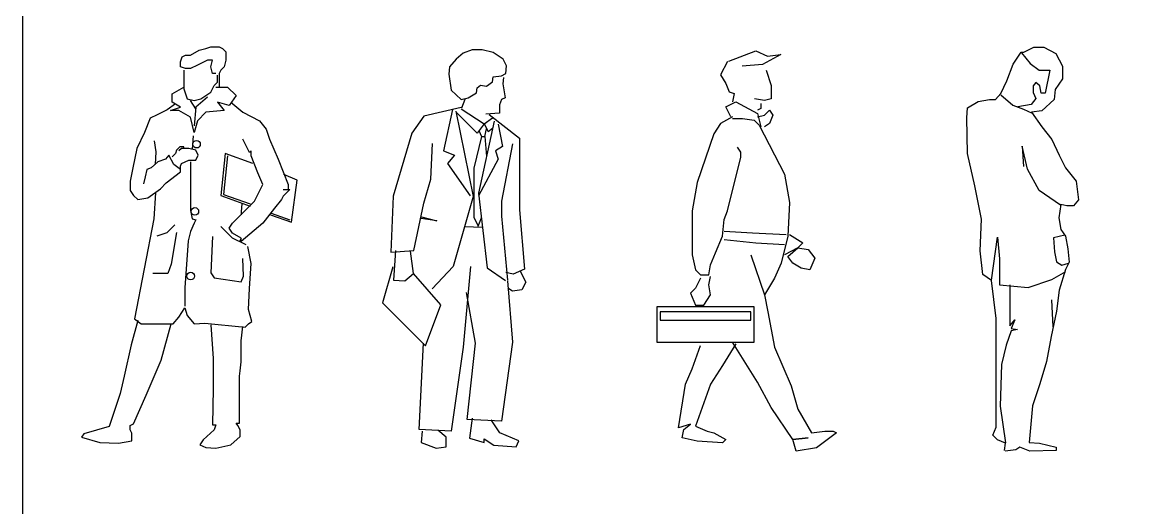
# Model space of a CAD drawing. Extents: x -3257 to 6743, y 13293 to 23293.
# Drawn here: x -3257 to 1428, y 17139 to 19147 of the extents above; entities that cross this region are included whole.
import ezdxf

# ---------------------------------------------------------------- set-up
doc = ezdxf.new("R2010")
doc.units = 0
doc.header["$LTSCALE"] = 1270
doc.header["$MEASUREMENT"] = 0
doc.layers.get('0').update_dxf_attribs({"linetype": 'CONTINUOUS'})

msp = doc.modelspace()

# ---------------------------------------------------------------- linework, layer by layer
at = {"linetype": 'Continuous'}
for p, q in [((-2560.8, 19012.7), (-2526, 19033.5)), ((-2526, 19033.5), (-2498.2, 19040.5)), ((-2498.2, 19040.5), (-2477.3, 19047.5)), ((-2477.3, 19047.5), (-2442.5, 19047.5)), ((-2442.5, 19047.5), (-2428.6, 19040.5)), ((-2428.6, 19040.5), (-2414.7, 19026.6)), ((-2414.7, 19026.6), (-2414.7, 18991.8)), ((-1394.2, 19034.5), (-1432.4, 19020.5)), ((-1352.4, 19034.5), (-1394.2, 19034.5)), ((-1307.2, 19024), (-1352.4, 19034.5)), ((-1265.4, 18996.2), (-1307.2, 19024)), ((-330.9, 18988.2), (-219.6, 19029.9)), ((-219.6, 19029.9), (-170.9, 19009)), ((847.7, 18975.1), (880.6, 19024.4)), ((880.6, 19024.4), (891.6, 19024.4)), ((881.1, 19022.1), (917.1, 18978.3)), ((891.6, 19024.4), (933.1, 19046.3)), ((933.1, 19046.3), (974.6, 19046.3)), ((974.6, 19046.3), (1023.9, 19018.9)), ((-2602.6, 18984.8), (-2595.6, 19005.7)), ((-2602.6, 18963.9), (-2602.6, 18984.8)), ((-2595.6, 19005.7), (-2581.7, 19012.7)), ((-2581.7, 19012.7), (-2560.8, 19012.7)), ((-2491.2, 18991.8), (-2533, 18970.9)), ((-2470.4, 18991.8), (-2491.2, 18991.8)), ((-2477.3, 18963.9), (-2470.4, 18991.8)), ((-2414.7, 18991.8), (-2421.6, 18963.9)), ((-1460.3, 18996.2), (-1488.1, 18964.9)), ((-1432.4, 19020.5), (-1460.3, 18996.2)), ((-1251.5, 18968.3), (-1265.4, 18996.2)), ((-337, 18986.4), (-364.9, 18930.7)), ((-115.2, 19016), (-191.7, 18974.2)), ((-170.9, 19009), (-115.2, 19016)), ((820.3, 18906.2), (847.7, 18975.1)), ((917.1, 18978.3), (955.4, 18950.9)), ((1023.9, 19018.9), (1051.3, 18966.4)), ((-2581.7, 18957), (-2602.6, 18963.9)), ((-2588.7, 18950), (-2588.7, 18922.2)), ((-2560.8, 18957), (-2581.7, 18957)), ((-2533, 18970.9), (-2560.8, 18957)), ((-2470.4, 18936.1), (-2477.3, 18963.9)), ((-2456.4, 18936.1), (-2470.4, 18936.1)), ((-2449.5, 18901.3), (-2449.5, 18929.1)), ((-2435.6, 18950), (-2442.5, 18936.1)), ((-2442.5, 18936.1), (-2442.5, 18915.2)), ((-2421.6, 18963.9), (-2435.6, 18950)), ((-1488.1, 18964.9), (-1491.6, 18933.5)), ((-1491.6, 18933.5), (-1481.2, 18867.4)), ((-1272.4, 18926.6), (-1255, 18937)), ((-1255, 18937), (-1251.5, 18968.3)), ((-364.9, 18930.7), (-344, 18895.9)), ((-191.7, 18974.2), (-275.3, 18967.3)), ((-176.1, 18949.9), (-155.2, 18887.2)), ((955.4, 18950.9), (999.3, 18950.9)), ((999.3, 18950.9), (979.7, 18854.6)), ((1051.3, 18966.4), (1051.3, 18914)), ((-2588.7, 18922.2), (-2588.7, 18873.5)), ((-2477.3, 18859.5), (-2463.4, 18887.4)), ((-2463.4, 18887.4), (-2449.5, 18901.3)), ((-2442.5, 18915.2), (-2442.5, 18880.4)), ((-1373.3, 18877.9), (-1359.4, 18888.3)), ((-1359.4, 18888.3), (-1335, 18884.8)), ((-1335, 18884.8), (-1310.6, 18902.2)), ((-1310.6, 18902.2), (-1307.2, 18923.1)), ((-1307.2, 18923.1), (-1272.4, 18926.6)), ((-1264.5, 18920.5), (-1267.2, 18893.4)), ((-1267.2, 18893.4), (-1258.3, 18836.4)), ((-344, 18895.9), (-330.1, 18861.1)), ((-155.2, 18887.2), (-155.2, 18831.6)), ((795.4, 18853.7), (820.3, 18906.2)), ((941.3, 18899.2), (930.4, 18885.1)), ((930.4, 18885.1), (930.4, 18857.7)), ((957.8, 18885.1), (941.3, 18899.2)), ((963.3, 18854.6), (957.8, 18885.1)), ((1051.3, 18914), (1020.8, 18870.1)), ((-2637.4, 18852.6), (-2588.7, 18880.4)), ((-2637.4, 18817.8), (-2637.4, 18852.6)), ((-2588.7, 18873.5), (-2574.8, 18831.7)), ((-2491.2, 18838.7), (-2540, 18796.9)), ((-2519.1, 18831.7), (-2477.3, 18859.5)), ((-2456.4, 18880.4), (-2407.7, 18880.4)), ((-2407.7, 18880.4), (-2372.9, 18845.6)), ((-2372.9, 18845.6), (-2400.8, 18803.9)), ((-1481.2, 18867.4), (-1439.4, 18829.1)), ((-1439.4, 18829.1), (-1411.6, 18836.1)), ((-1411.6, 18836.1), (-1376.8, 18857)), ((-1376.8, 18857), (-1373.3, 18877.9)), ((-1258.3, 18836.4), (-1273.5, 18829.2)), ((-330.1, 18861.1), (-309.2, 18854.2)), ((-309.2, 18854.2), (-316.1, 18819.4)), ((773.5, 18828.6), (795.4, 18853.7)), ((796.6, 18848.8), (845.7, 18805)), ((930.4, 18857.7), (941.3, 18832.6)), ((979.7, 18854.6), (963.3, 18854.6)), ((1020.8, 18870.1), (1017.6, 18828.6)), ((-2623.5, 18810.8), (-2658.3, 18786.5)), ((-2644.4, 18783), (-2602.6, 18796.9)), ((-2602.6, 18796.9), (-2637.4, 18817.8)), ((-2574.8, 18831.7), (-2546.9, 18824.7)), ((-2540, 18789.9), (-2560.8, 18824.7)), ((-2546.9, 18824.7), (-2519.1, 18831.7)), ((-2540, 18796.9), (-2546.9, 18720.3)), ((-2400.8, 18803.9), (-2449.5, 18817.8)), ((-2449.5, 18817.8), (-2421.6, 18783)), ((-2393.8, 18817.8), (-2345.1, 18776)), ((-1439.4, 18795.2), (-1594.9, 18760)), ((-1476, 18788.1), (-1513.5, 18615.9)), ((-1439.4, 18790.9), (-1345.4, 18728.2)), ((-1424.6, 18829.2), (-1438.1, 18793)), ((-1273.5, 18829.2), (-1280.8, 18806.6)), ((-1280.8, 18806.6), (-1280.8, 18772.2)), ((-344, 18798.5), (-302.2, 18819.4)), ((-323.1, 18756.7), (-344, 18798.5)), ((-302.2, 18819.4), (-211.7, 18770.7)), ((-183, 18824.6), (-224.8, 18831.6)), ((-197.8, 18791.5), (-211.7, 18784.6)), ((-197.8, 18812.4), (-197.8, 18791.5)), ((-155.2, 18831.6), (-183, 18824.6)), ((654.5, 18753.5), (657.6, 18795)), ((657.6, 18795), (701.5, 18820)), ((701.5, 18820), (748.5, 18828.6)), ((748.5, 18828.6), (773.5, 18828.6)), ((845.7, 18805), (889.6, 18788.5)), ((921.8, 18807.6), (867, 18799)), ((889.6, 18788.5), (925.6, 18772.1)), ((941.3, 18832.6), (921.8, 18807.6)), ((1017.6, 18828.6), (965.2, 18781.7)), ((-2727.9, 18751.7), (-2752.2, 18692.5)), ((-2700, 18765.6), (-2727.9, 18751.7)), ((-2658.3, 18786.5), (-2700, 18765.6)), ((-2609.6, 18783), (-2644.4, 18783)), ((-2560.8, 18755.1), (-2609.6, 18783)), ((-2546.9, 18692.5), (-2560.8, 18755.1)), ((-2533, 18741.2), (-2546.9, 18692.5)), ((-2498.2, 18776), (-2533, 18741.2)), ((-2421.6, 18783), (-2498.2, 18776)), ((-2345.1, 18776), (-2275.5, 18741.2)), ((-2275.5, 18741.2), (-2247.6, 18706.4)), ((-1594.9, 18760), (-1643.8, 18689.4)), ((-1462, 18780.4), (-1390.6, 18426.8)), ((-1373.3, 18689.9), (-1460.3, 18776.9)), ((-1345.4, 18728.2), (-1310.6, 18752.6)), ((-1280.8, 18772.2), (-1337.8, 18767.7)), ((-1324.6, 18766.5), (-1198.9, 18668.9)), ((-316.1, 18756.7), (-364.9, 18728.9)), ((-316.1, 18749.8), (-274.4, 18749.8)), ((-274.4, 18749.8), (-225.7, 18742.8)), ((-225.7, 18742.8), (-204.8, 18721.9)), ((-211.7, 18770.7), (-197.8, 18715)), ((-211.7, 18756.7), (-183.9, 18763.7)), ((-183.9, 18763.7), (-163, 18784.6)), ((-163, 18784.6), (-149.1, 18763.7)), ((-149.1, 18763.7), (-163, 18728.9)), ((657.6, 18605.5), (654.5, 18753.5)), ((965.2, 18781.7), (923.7, 18776.2)), ((923.7, 18776.2), (965.2, 18715.9)), ((-2247.6, 18706.4), (-2233.7, 18664.7)), ((-1345.4, 18728.2), (-1373.3, 18689.9)), ((-1303.7, 18738.7), (-1367.9, 18441.1)), ((-1366.3, 18700.4), (-1355.9, 18676)), ((-1345.4, 18728.2), (-1328, 18696.9)), ((-1342, 18676), (-1335, 18707.3)), ((-1328, 18696.9), (-1310.6, 18710.8)), ((-1286.5, 18726.9), (-1268.4, 18633.8)), ((-364.9, 18728.9), (-392.7, 18687.1)), ((-204.8, 18721.9), (-100.4, 18520.1)), ((-163, 18728.9), (-183.9, 18715)), ((965.2, 18715.9), (1006.7, 18663.4)), ((-2752.2, 18692.5), (-2783.6, 18626.4)), ((-2703.5, 18612.5), (-2710.5, 18657.7)), ((-2550.4, 18678.6), (-2553.9, 18622.9)), ((-2317.2, 18609), (-2345.1, 18664.7)), ((-2233.7, 18664.7), (-2198.9, 18581.1)), ((-1643.8, 18689.4), (-1721.5, 18428.1)), ((-1566, 18498.6), (-1558.8, 18647)), ((-1355.9, 18676), (-1387.2, 18543.8)), ((-1355.9, 18676), (-1342, 18676)), ((-1342, 18676), (-1335, 18592.5)), ((-1198.9, 18668.9), (-1198.9, 18372.3)), ((-392.7, 18687.1), (-462.3, 18485.3)), ((1006.7, 18663.4), (1037.2, 18597.7)), ((-2783.6, 18626.4), (-2801, 18546.3)), ((-2707, 18560.3), (-2703.5, 18612.5)), ((-2623.5, 18605.5), (-2637.4, 18591.6)), ((-2620, 18619.4), (-2623.5, 18605.5)), ((-2606.1, 18633.3), (-2620, 18619.4)), ((-2599.1, 18626.4), (-2609.6, 18615.9)), ((-2588.7, 18633.3), (-2606.1, 18633.3)), ((-2567.8, 18626.4), (-2599.1, 18626.4)), ((-2588.7, 18626.4), (-2588.7, 18633.3)), ((-2540, 18619.4), (-2567.8, 18626.4)), ((-2529.5, 18598.5), (-2540, 18619.4)), ((-2418.2, 18605.5), (-2435.6, 18431.5)), ((-2303.3, 18563.7), (-2418.2, 18605.5)), ((-2310.3, 18615.9), (-2317.2, 18609)), ((-2310.3, 18595.1), (-2310.3, 18615.9)), ((-1513.5, 18615.9), (-1467.4, 18598.7)), ((-1268.4, 18633.8), (-1297.4, 18615.7)), ((-1297.4, 18615.7), (-1286.5, 18581.4)), ((-1227.1, 18644.7), (-1272.4, 18408.1)), ((-281.3, 18610.6), (-295.3, 18631.5)), ((-281.3, 18589.7), (-281.3, 18610.6)), ((688.2, 18470.8), (657.6, 18605.5)), ((906, 18539.8), (884.1, 18636.1)), ((884.1, 18636.1), (889.6, 18550.8)), ((-2696.6, 18570.7), (-2724.4, 18546.3)), ((-2665.2, 18581.1), (-2696.6, 18570.7)), ((-2651.3, 18598.5), (-2665.2, 18581.1)), ((-2630.4, 18560.3), (-2651.3, 18598.5)), ((-2602.6, 18539.4), (-2630.4, 18560.3)), ((-2602.6, 18553.3), (-2599.1, 18563.7)), ((-2602.6, 18528.9), (-2602.6, 18553.3)), ((-2599.1, 18563.7), (-2567.8, 18577.7)), ((-2567.8, 18577.7), (-2540, 18577.7)), ((-2560.8, 18570.7), (-2560.8, 18421.1)), ((-2540, 18577.7), (-2529.5, 18598.5)), ((-2407.7, 18595.1), (-2425.1, 18435)), ((-2282.4, 18525.5), (-2310.3, 18595.1)), ((-2198.9, 18581.1), (-2157.2, 18476.7)), ((-1467.4, 18598.7), (-1496.4, 18563.4)), ((-1496.4, 18563.4), (-1403.3, 18429.5)), ((-1286.5, 18581.4), (-1367.9, 18429.4)), ((-337, 18367), (-281.3, 18589.7)), ((1037.2, 18597.7), (1064.6, 18545.2)), ((-2801, 18546.3), (-2811.4, 18490.7)), ((-2748.8, 18508.1), (-2755.7, 18480.2)), ((-2741.8, 18539.4), (-2748.8, 18508.1)), ((-2724.4, 18546.3), (-2741.8, 18539.4)), ((-2661.8, 18483.7), (-2602.6, 18528.9)), ((-2261.6, 18476.7), (-2282.4, 18525.5)), ((-2118.9, 18494.1), (-2174.6, 18518.5)), ((-1387.2, 18543.8), (-1387.2, 18341.9)), ((-100.4, 18520.1), (-79.5, 18401.8)), ((955.4, 18452.1), (906, 18539.8)), ((1064.6, 18545.2), (1108.5, 18490.4)), ((-2811.4, 18490.7), (-2811.4, 18452.4)), ((-2686.1, 18459.3), (-2661.8, 18483.7)), ((-2296.4, 18407.1), (-2261.6, 18476.7)), ((-2157.2, 18476.7), (-2157.2, 18455.9)), ((-2143.2, 18320.1), (-2118.9, 18494.1)), ((-1594.9, 18400), (-1566, 18498.6)), ((-462.3, 18485.3), (-483.2, 18367)), ((715.6, 18333.8), (688.2, 18470.8)), ((1108.5, 18490.4), (1117.1, 18413.6)), ((-2811.4, 18452.4), (-2797.5, 18431.5)), ((-2797.5, 18431.5), (-2780.1, 18414.1)), ((-2780.1, 18414.1), (-2738.3, 18421.1)), ((-2738.3, 18421.1), (-2686.1, 18459.3)), ((-2707, 18441.9), (-2714, 18334.1)), ((-2560.8, 18421.1), (-2560.8, 18368.9)), ((-2435.6, 18431.5), (-2313.8, 18386.3)), ((-2425.1, 18435), (-2313.8, 18396.7)), ((-2185, 18414.1), (-2212.8, 18379.3)), ((-2178, 18428), (-2185, 18414.1)), ((-2178, 18455.9), (-2150.2, 18455.9)), ((-2150.2, 18455.9), (-2178, 18428)), ((-1721.5, 18428.1), (-1731.9, 18196.6)), ((-1390.6, 18426.8), (-1472.8, 18137.4)), ((-1367.9, 18441.1), (-1332.6, 18131.8)), ((1043.1, 18391.8), (955.4, 18452.1)), ((1117.1, 18413.6), (1097.5, 18388.6)), ((-2560.8, 18368.9), (-2553.9, 18334.1)), ((-2386.8, 18316.7), (-2317.2, 18386.3)), ((-2348.6, 18396.7), (-2352, 18365.4)), ((-2317.2, 18386.3), (-2296.4, 18407.1)), ((-2212.8, 18379.3), (-2261.6, 18316.7)), ((-1636.5, 18202.8), (-1594.9, 18400)), ((-1272.4, 18408.1), (-1272.4, 18345.4)), ((-1198.9, 18372.3), (-1178, 18125.4)), ((-483.2, 18367), (-483.2, 18186)), ((-350.9, 18332.2), (-337, 18367)), ((-79.5, 18401.8), (-86.5, 18262.6)), ((1045.1, 18394.1), (1036.4, 18339.3)), ((1070.1, 18388.6), (1045.1, 18394.1)), ((1097.5, 18388.6), (1070.1, 18388.6)), ((-2714, 18334.1), (-2794, 17919.9)), ((-2553.9, 18334.1), (-2540, 18330.6)), ((-2540, 18330.6), (-2546.9, 18316.7)), ((-2352, 18365.4), (-2352, 18351.5)), ((-2230.2, 18351.5), (-2143.2, 18320.1)), ((-2226.8, 18358.4), (-2150.2, 18330.6)), ((-1541.4, 18325.7), (-1605.6, 18335.6)), ((-1603.8, 18342.8), (-1541.4, 18325.7)), ((-1387.2, 18341.9), (-1369.8, 18303.7)), ((-1369.8, 18303.7), (-1355.9, 18338.5)), ((-1272.4, 18345.4), (-1248, 18080.9)), ((-357.9, 18262.6), (-350.9, 18332.2)), ((710.1, 18202.2), (715.6, 18333.8)), ((1036.4, 18339.3), (1045.1, 18289.9)), ((-2700, 18264.5), (-2658.3, 18278.4)), ((-2658.3, 18278.4), (-2627, 18309.7)), ((-2620, 18278.4), (-2640.9, 18146.1)), ((-2560.8, 18281.9), (-2571.3, 18243.6)), ((-2546.9, 18316.7), (-2560.8, 18281.9)), ((-2386.8, 18254), (-2435.6, 18302.7)), ((-2400.8, 18295.8), (-2386.8, 18316.7)), ((-2386.8, 18274.9), (-2400.8, 18295.8)), ((-2352, 18254), (-2386.8, 18274.9)), ((-2261.6, 18316.7), (-2352, 18240.1)), ((-1426.3, 18302.8), (-1352.2, 18300.1)), ((-350.9, 18283.5), (-232.6, 18276.5)), ((-232.6, 18276.5), (-93.4, 18269.5)), ((1045.1, 18289.9), (1064.6, 18262.5)), ((-2571.3, 18243.6), (-2585.2, 18048.7)), ((-2470.4, 18261), (-2477.3, 18111.3)), ((-2331.2, 18226.2), (-2386.8, 18254)), ((-2352, 18254), (-2359, 18240.1)), ((-2352, 18240.1), (-2352, 18254)), ((-385.7, 18193), (-357.9, 18262.6)), ((-350.9, 18248.7), (-218.7, 18234.7)), ((-218.7, 18234.7), (-100.4, 18227.8)), ((-86.5, 18262.6), (-114.3, 18151.2)), ((-79.5, 18269.5), (-23.8, 18234.7)), ((-23.8, 18234.7), (-44.7, 18213.9)), ((757.1, 18080.7), (782.1, 18259.2)), ((782.1, 18259.2), (790.8, 18168.4)), ((1061.6, 18266.9), (1014.6, 18255.9)), ((1014.6, 18255.9), (1017.7, 18198)), ((1064.6, 18262.5), (1073.2, 18210.1)), ((-2310.3, 18149.6), (-2324.2, 18219.2)), ((-1731.9, 18196.6), (-1636.5, 18202.8)), ((-1711.7, 18202.7), (-1719.8, 18079.8)), ((-1637.6, 18107.8), (-1650.3, 18201)), ((-483.2, 18186), (-469.3, 18123.4)), ((-406.6, 18144.3), (-385.7, 18193)), ((-239.6, 18186), (-183.9, 18019)), ((-44.7, 18213.9), (-100.4, 18186)), ((-86.5, 18179.1), (-44.7, 18213.9)), ((-65.6, 18151.2), (-86.5, 18179.1)), ((-44.7, 18213.9), (-2.9, 18206.9)), ((-2.9, 18206.9), (24.9, 18172.1)), ((721.1, 18103.6), (710.1, 18202.2)), ((1017.7, 18198), (1026.3, 18156.5)), ((1073.2, 18210.1), (1078.7, 18155.3)), ((-2640.9, 18146.1), (-2654.8, 18107.9)), ((-2341.6, 18097.4), (-2345.1, 18170.5)), ((-2317.2, 18045.2), (-2310.3, 18149.6)), ((-1723, 18135.7), (-1766.3, 17986.5)), ((-1472.8, 18137.4), (-1560.6, 18044.3)), ((-1401.1, 18136.6), (-1432.4, 17802.5)), ((-1332.6, 18131.8), (-1256.7, 18079.4)), ((-413.6, 18102.5), (-406.6, 18144.3)), ((-114.3, 18151.2), (-142.1, 18088.6)), ((-30.8, 18130.3), (-65.6, 18151.2)), ((24.9, 18172.1), (4, 18123.4)), ((790.8, 18168.4), (790.8, 18061.1)), ((1026.3, 18156.5), (1048.3, 18142.4)), ((1048.3, 18142.4), (1075.7, 18151)), ((1078.7, 18155.3), (1064.6, 18124.7)), ((-2654.8, 18107.9), (-2717.4, 18107.9)), ((-2477.3, 18111.3), (-2463.4, 18090.5)), ((-2463.4, 18090.5), (-2352, 18073.1)), ((-2352, 18073.1), (-2341.6, 18097.4)), ((-1672.8, 18077.1), (-1637.6, 18107.8)), ((-1524, 17978.4), (-1638, 18107.7)), ((-1225.1, 18105.5), (-1255, 18111.8)), ((-1178, 18125.4), (-1225.1, 18105.5)), ((-1195.8, 18117.5), (-1172.3, 18072.3)), ((-469.3, 18123.4), (-448.4, 18102.5)), ((-448.4, 18088.6), (-469.3, 18046.8)), ((-448.4, 18102.5), (-413.6, 18102.5)), ((-413.6, 18060.7), (-406.6, 18095.5)), ((-142.1, 18088.6), (-183.9, 18019)), ((4, 18123.4), (-30.8, 18130.3)), ((757.1, 18078.5), (721.1, 18103.6)), ((1007.5, 18083), (1065.4, 18115.9)), ((1064.6, 18124.7), (1037.2, 18039.4)), ((-2585.2, 18048.7), (-2585.2, 17972.1)), ((-2320.7, 17958.2), (-2317.2, 18045.2)), ((-1719.8, 18079.8), (-1672.8, 18077.1)), ((-1248, 18077.5), (-1227.1, 17823.4)), ((-1227.4, 18035.3), (-1247.3, 18047)), ((-1188.6, 18040.7), (-1227.4, 18035.3)), ((-1172.3, 18072.3), (-1188.6, 18040.7)), ((-469.3, 18046.8), (-490.1, 18025.9)), ((-406.6, 18019), (-413.6, 18060.7)), ((776.7, 17921.9), (757.1, 18078.5)), ((790.8, 18061.1), (908.8, 18050.2)), ((832.7, 18060.5), (832.7, 17890.6)), ((908.8, 18050.2), (1007.5, 18083)), ((1037.2, 18039.4), (1026.3, 17951.7)), ((-1380.2, 17819.9), (-1418.5, 18028.7)), ((-490.1, 18025.9), (-469.3, 17977.2)), ((-434.5, 17977.2), (-406.6, 18019)), ((-183.9, 18019), (-170, 17949.4)), ((1012.4, 17886.4), (1006.9, 17999.2)), ((-2609.6, 17926.9), (-2585.2, 17965.2)), ((-2585.2, 17965.2), (-2574.8, 17933.9)), ((-2306.8, 17909.5), (-2320.7, 17958.2)), ((-1766.3, 17986.5), (-1588.3, 17808.4)), ((-1588.3, 17808.4), (-1524, 17978.4)), ((-225.7, 17970.3), (-629.3, 17970.3)), ((-629.3, 17970.3), (-629.3, 17824.1)), ((-239.6, 17949.4), (-615.4, 17949.4)), ((-615.4, 17949.4), (-615.4, 17914.6)), ((-469.3, 17977.2), (-434.5, 17977.2)), ((-239.6, 17914.6), (-239.6, 17949.4)), ((-225.7, 17824.1), (-225.7, 17970.3)), ((-170, 17949.4), (-142.1, 17803.2)), ((1026.3, 17951.7), (1004.3, 17847.5)), ((-2780.1, 17913), (-2807.9, 17812.1)), ((-2794, 17919.9), (-2766.2, 17899.1)), ((-2766.2, 17899.1), (-2633.9, 17899.1)), ((-2682.6, 17749.4), (-2640.9, 17899.1)), ((-2633.9, 17899.1), (-2609.6, 17926.9)), ((-2574.8, 17933.9), (-2546.9, 17899.1)), ((-2546.9, 17899.1), (-2501.7, 17902.5)), ((-2501.7, 17902.5), (-2334.6, 17885.1)), ((-2334.6, 17885.1), (-2320.7, 17899.1)), ((-2320.7, 17899.1), (-2306.8, 17909.5)), ((-615.4, 17914.6), (-239.6, 17914.6)), ((776.7, 17741.1), (776.7, 17921.9)), ((832.7, 17890.6), (854.6, 17915.7)), ((854.6, 17915.7), (838.2, 17879.6)), ((-2477.3, 17895.6), (-2466.9, 17756.4)), ((-2352, 17829.5), (-2345.1, 17888.6)), ((838.2, 17871), (818.6, 17810.7)), ((838.2, 17879.6), (865.6, 17876.5)), ((865.6, 17876.5), (838.2, 17871)), ((-2807.9, 17812.1), (-2835.8, 17683.3)), ((-2352, 17742.5), (-2352, 17829.5)), ((-1613.4, 17461.5), (-1596, 17819.9)), ((-1415, 17503.3), (-1380.2, 17819.9)), ((-1227.1, 17823.4), (-1272.4, 17496.3)), ((-629.3, 17824.1), (-225.7, 17824.1)), ((-483.2, 17712.7), (-448.4, 17810.2)), ((-302.2, 17817.1), (-357.9, 17726.7)), ((-211.7, 17657.1), (-316.1, 17824.1)), ((818.6, 17810.7), (799.2, 17730.9)), ((1004.3, 17847.5), (984.8, 17743.4)), ((-1432.4, 17802.5), (-1481.2, 17454.5)), ((-142.1, 17803.2), (-72.5, 17643.1)), ((-2745.3, 17603.3), (-2682.6, 17749.4)), ((-2466.9, 17756.4), (-2466.9, 17631.1)), ((-2355.5, 17704.2), (-2352, 17742.5)), ((-511, 17650.1), (-483.2, 17712.7)), ((-357.9, 17726.7), (-406.6, 17650.1)), ((776.7, 17557), (776.7, 17741.1)), ((799.2, 17730.9), (793.7, 17558)), ((984.8, 17743.4), (957.4, 17650.2)), ((-2835.8, 17683.3), (-2853.2, 17610.2)), ((-2359, 17683.3), (-2355.5, 17704.2)), ((-2359, 17488.4), (-2359, 17683.3)), ((-2466.9, 17631.1), (-2470.4, 17481.5)), ((-538.9, 17469.1), (-511, 17650.1)), ((-406.6, 17650.1), (-469.3, 17476.1)), ((-156.1, 17552.7), (-211.7, 17657.1)), ((-72.5, 17643.1), (-44.7, 17545.7)), ((957.4, 17650.2), (926.8, 17559.4)), ((-2853.2, 17610.2), (-2898.4, 17474.5)), ((-2797.5, 17484.9), (-2745.3, 17603.3)), ((-65.6, 17420.4), (-156.1, 17552.7)), ((-44.7, 17545.7), (11, 17448.3)), ((776.7, 17471.7), (776.7, 17557)), ((793.7, 17558), (815.6, 17406.9)), ((926.8, 17559.4), (912.7, 17408.3)), ((-2811.4, 17478), (-2797.5, 17484.9)), ((-2811.4, 17460.6), (-2811.4, 17478)), ((-2470.4, 17481.5), (-2456.4, 17481.5)), ((-2456.4, 17481.5), (-2463.4, 17460.6)), ((-2366, 17478), (-2372.9, 17488.4)), ((-2372.9, 17488.4), (-2359, 17488.4)), ((-2355.5, 17460.6), (-2366, 17478)), ((-1272.4, 17496.3), (-1415, 17503.3)), ((-1394.2, 17508.5), (-1404.9, 17426.3)), ((-1279.3, 17447.9), (-1315.5, 17501.3)), ((-490.1, 17483.1), (-538.9, 17469.1)), ((-518, 17462.2), (-490.1, 17483.1)), ((-469.3, 17476.1), (-420.5, 17455.2)), ((-3002.8, 17443.2), (-3013.2, 17429.3)), ((-3013.2, 17429.3), (-2936.7, 17408.4)), ((-2898.4, 17474.5), (-3002.8, 17443.2)), ((-2804.4, 17446.7), (-2811.4, 17460.6)), ((-2804.4, 17415.3), (-2804.4, 17446.7)), ((-2463.4, 17460.6), (-2508.6, 17418.8)), ((-2393.8, 17397.9), (-2355.5, 17432.7)), ((-2355.5, 17432.7), (-2355.5, 17460.6)), ((-1481.2, 17454.5), (-1613.4, 17461.5)), ((-1602.1, 17455.4), (-1605.6, 17408.4)), ((-1501.8, 17430.1), (-1537, 17459)), ((-1501.8, 17390.3), (-1501.8, 17430.1)), ((-1200.7, 17415.4), (-1279.3, 17447.9)), ((-524.9, 17427.4), (-518, 17462.2)), ((-420.5, 17455.2), (-392.7, 17448.3)), ((-392.7, 17448.3), (-344, 17420.4)), ((11, 17448.3), (66.7, 17455.2)), ((115.4, 17448.3), (31.9, 17385.6)), ((66.7, 17455.2), (101.5, 17455.2)), ((101.5, 17455.2), (115.4, 17448.3)), ((762.6, 17438.8), (776.7, 17471.7)), ((782.1, 17419.2), (762.6, 17438.8)), ((-2936.7, 17408.4), (-2860.1, 17404.9)), ((-2860.1, 17404.9), (-2804.4, 17415.3)), ((-2508.6, 17418.8), (-2522.6, 17397.9)), ((-2522.6, 17397.9), (-2498.2, 17387.5)), ((-2498.2, 17387.5), (-2456.4, 17384)), ((-2456.4, 17384), (-2393.8, 17397.9)), ((-1605.6, 17408.4), (-1544.2, 17384)), ((-1544.2, 17384), (-1501.8, 17390.3)), ((-1404.9, 17426.3), (-1344.5, 17408.2)), ((-1344.5, 17408.2), (-1344.5, 17422.6)), ((-1344.5, 17422.6), (-1304.6, 17397.3)), ((-1304.6, 17397.3), (-1211.5, 17390.1)), ((-1211.5, 17390.1), (-1200.7, 17415.4)), ((-462.3, 17413.5), (-524.9, 17427.4)), ((-357.9, 17406.5), (-462.3, 17413.5)), ((-344, 17420.4), (-357.9, 17406.5)), ((-65.6, 17420.4), (-2.9, 17427.4)), ((-2.9, 17427.4), (-65.6, 17420.4)), ((-51.7, 17371.7), (-65.6, 17420.4)), ((31.9, 17385.6), (-51.7, 17371.7)), ((814.9, 17405.1), (782.1, 17419.2)), ((811.8, 17374.7), (814.9, 17405.1)), ((874.4, 17387.9), (857.9, 17377)), ((915.9, 17371.6), (874.4, 17387.9)), ((912.7, 17408.3), (956.6, 17405.1)), ((956.6, 17405.1), (1025.5, 17388.7)), ((1025.5, 17388.7), (1025.5, 17374.7)), ((857.9, 17377), (814.1, 17371.6)), ((1025.5, 17374.7), (915.9, 17371.6))]:
    msp.add_line(p, q, dxfattribs=at)
msp.add_lwpolyline([(6742.9, 23292.8), (-3257.1, 23292.8), (-3257.1, 13292.8), (6742.9, 13292.8)], close=True, dxfattribs=at)
for centre in [(-2536.5, 18643.8), (-2543.4, 18365.4), (-2560.8, 18097.4)]:
    msp.add_circle(centre, 15.7, dxfattribs=at)

doc.saveas('drawing.dxf')
